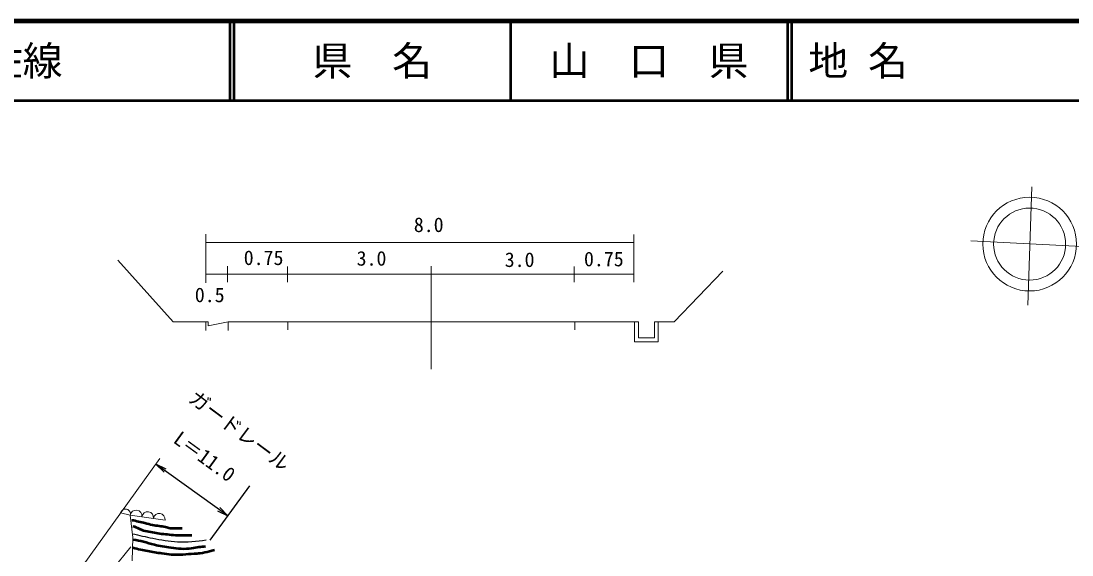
# Model space of a CAD drawing. Units: millimetres, scale not verified. Extents: x 40000 to 680000, y 20000 to 380000.
# Drawn here: x 271532 to 403480, y 312950 to 380000 of the extents above; entities that cross this region are included whole.
import ezdxf
from ezdxf.enums import TextEntityAlignment as Align

# ---------------------------------------------------------------- set-up
doc = ezdxf.new("R2010")
doc.units = ezdxf.units.MM
doc.header["$LTSCALE"] = 1000
for name, color, linetype, lineweight in [('M-BGD', 7, 'Continuous', 13), ('M-BGD-RSTR', 3, 'Continuous', 13), ('M-STR-STR3', 7, 'Continuous', 25), ('M-TTL', 2, 'Continuous', 140), ('M-TTL-LINE', 7, 'Continuous', 50), ('M-TTL-TXT', 7, 'Continuous', 13)]:
    doc.layers.add(name, color=color, linetype=linetype, lineweight=lineweight)
doc.styles.add('ＭＳ ゴシック', font='')
doc.styles.get('ＭＳ ゴシック').set_extended_font_data('MS Gothic')

# ---------------------------------------------------------------- blocks, each defined once
blk = doc.blocks.new('open_arrow')
at = {"color": 0, "linetype": 'Continuous', "lineweight": -2}
blk.add_lwpolyline([(7.5, 1.25), (0, 0), (7.5, -1.25)], dxfattribs=at)

msp = doc.modelspace()

# ---------------------------------------------------------------- linework, layer by layer
at = {"layer": 'M-BGD'}
for p, q in [((284036, 318233), (285255, 317948)), ((285255, 317948), (289612, 317334)), ((285255, 317948), (285562, 315127)), ((285562, 315127), (285507, 312195)), ((285300, 313954), (283000, 311144))]:
    msp.add_line(p, q, dxfattribs=at)
for centre, radius, start, end in [((284645, 318091), 626, 346.85155, 166.85155), ((285981, 317846), 733, 351.97276, 171.97276), ((287434, 317641), 733, 351.97276, 171.97276), ((288886, 317436), 733, 351.97276, 171.97276)]:
    msp.add_arc(centre, radius, start, end, dxfattribs=at)
at = {"layer": 'M-BGD', "lineweight": 25}
msp.add_open_spline([(285509, 315621), (286360, 315426), (287212, 315231), (288071, 315054), (289099, 314842), (290138, 314655), (291179, 314610), (292379, 314558), (293583, 314695), (294787, 314832)], degree=3, knots=[0, 0, 0, 0, 1, 1, 1, 2, 2, 2, 3, 3, 3, 3], dxfattribs=at)
at = {"layer": 'M-BGD-RSTR'}
for p, q in [((398441, 359159), (397952, 344324)), ((390760, 352380), (411137, 351366)), ((288944, 325061), (256147, 279437))]:
    msp.add_line(p, q, dxfattribs=at)
for radius in [5885, 4520]:
    msp.add_circle((398165, 351985), radius, dxfattribs=at)
at = {"layer": 'M-STR-STR3'}
for p, q in [((297510, 317858), (288449, 324372)), ((295266, 314811), (300280, 321621))]:
    msp.add_line(p, q, dxfattribs=at)
at = {"layer": 'M-TTL'}
msp.add_line((680000, 380000), (40000, 380000), dxfattribs=at)
at = {"layer": 'M-TTL-LINE'}
for p, q in [((297750, 380000), (297750, 370000)), ((298250, 380000), (298250, 370000)), ((333000, 380000), (333000, 370000)), ((367750, 380000), (367750, 370000)), ((368250, 380000), (368250, 370000)), ((40000, 370000), (680000, 370000))]:
    msp.add_line(p, q, dxfattribs=at)
for points, knots in [([(285445, 317342), (285997, 317232), (286549, 317122), (287093, 316976), (287405, 316892), (287714, 316796), (288029, 316732), (288304, 316676), (288584, 316644), (288863, 316609), (289137, 316575), (289410, 316538), (289677, 316467), (289867, 316416), (290054, 316348), (290247, 316325), (290434, 316302), (290626, 316321), (290817, 316325), (291076, 316330), (291332, 316307), (291590, 316304), (291644, 316304), (291698, 316304), (291753, 316304)], [0, 0, 0, 0, 1, 1, 1, 2, 2, 2, 3, 3, 3, 4, 4, 4, 5, 5, 5, 6, 6, 6, 7, 7, 7, 8, 8, 8, 8]), ([(285567, 316589), (285827, 316485), (286086, 316382), (286341, 316264), (286529, 316176), (286715, 316081), (286910, 316019), (287204, 315926), (287519, 315908), (287826, 315857), (288128, 315806), (288422, 315724), (288721, 315674), (289030, 315621), (289344, 315602), (289657, 315572), (289977, 315541), (290294, 315498), (290613, 315470), (291403, 315401), (292198, 315426), (292994, 315450)], [0, 0, 0, 0, 1, 1, 1, 2, 2, 2, 3, 3, 3, 4, 4, 4, 5, 5, 5, 6, 6, 6, 7, 7, 7, 7]), ([(285628, 314900), (286051, 314821), (286474, 314742), (286890, 314636), (287354, 314517), (287809, 314365), (288273, 314249), (288603, 314167), (288936, 314103), (289270, 314046), (289622, 313985), (289974, 313932), (290328, 313883), (291199, 313764), (292089, 313675), (292953, 313802), (293259, 313847), (293562, 313919), (293869, 313964), (294145, 314006), (294424, 314026), (294703, 314046)], [0, 0, 0, 0, 1, 1, 1, 2, 2, 2, 3, 3, 3, 4, 4, 4, 5, 5, 5, 6, 6, 6, 7, 7, 7, 7]), ([(285567, 313883), (285892, 313798), (286217, 313714), (286544, 313639), (286841, 313571), (287140, 313511), (287439, 313456), (288027, 313348), (288618, 313258), (289209, 313171), (289602, 313113), (289994, 313057), (290389, 313028), (290876, 312993), (291367, 313001), (291854, 313028), (292323, 313055), (292790, 313099), (293258, 313130), (293510, 313147), (293762, 313159), (294011, 313191), (294409, 313242), (294800, 313344), (295191, 313435), (295401, 313485), (295612, 313531), (295822, 313578)], [0, 0, 0, 0, 1, 1, 1, 2, 2, 2, 3, 3, 3, 4, 4, 4, 5, 5, 5, 6, 6, 6, 7, 7, 7, 8, 8, 8, 9, 9, 9, 9])]:
    msp.add_open_spline(points, degree=3, knots=knots, dxfattribs=at)
at = {"layer": 'M-TTL-TXT'}
for p, q in [((294748, 353228), (294748, 347131)), ((348468, 347194), (348468, 353194)), ((348468, 352194), (294748, 352194)), ((290620, 342208), (283672, 349949)), ((297468, 347194), (297468, 349223)), ((304968, 349194), (304968, 347194)), ((323045, 336282), (323045, 349208)), ((340968, 349194), (340968, 347194)), ((353545, 342208), (359660, 348594)), ((348468, 348194), (294748, 348194)), ((294545, 342208), (290620, 342208)), ((294545, 342208), (295045, 342208)), ((294748, 342208), (294748, 341153)), ((295045, 341742), (297545, 342208)), ((295045, 342208), (295045, 341742)), ((341045, 342208), (297545, 342208)), ((297545, 342208), (297545, 341147)), ((305045, 341208), (305045, 342208)), ((341045, 341208), (341045, 342208)), ((349045, 342208), (341045, 342208)), ((348545, 342208), (348545, 339708)), ((349045, 340208), (349045, 342208)), ((351545, 342208), (351045, 342208)), ((351045, 342208), (351045, 340208)), ((351545, 339708), (351545, 342208)), ((351545, 342208), (353545, 342208)), ((348545, 339708), (351545, 339708)), ((351045, 340208), (349045, 340208))]:
    msp.add_line(p, q, dxfattribs=at)

# ---------------------------------------------------------------- block references
at = {"layer": 'M-STR-STR3', "xscale": 193, "yscale": 193}
for p, rotation in [((288449, 324372), 324.3), ((297510, 317858), 144.3)]:
    msp.add_blockref('open_arrow', p, dxfattribs=dict(at, rotation=rotation))

# ---------------------------------------------------------------- texts
at = {"layer": 'M-STR-STR3', "style": 'ＭＳ ゴシック'}
for s, rotation, p in [('ガードレール', 323.231, (292087, 331875)), ('L＝11.0', 323.912, (290190, 326710))]:
    msp.add_text(s, height=1833, rotation=rotation, dxfattribs=at).set_placement(p, align=Align.BOTTOM_LEFT)
at = {"layer": 'M-TTL-TXT', "style": 'ＭＳ ゴシック'}
for s, p in [('主要地方道山口福栄須佐線', (216734, 375000)), ('地 名', (370380, 375000))]:
    msp.add_text(s, height=3666, dxfattribs=at).set_placement(p, align=Align.MIDDLE_LEFT)
for s, p in [('県\u3000名', (315625, 375000)), ('山\u3000口\u3000県', (350375, 375000))]:
    msp.add_text(s, height=3666, dxfattribs=at).set_placement(p, align=Align.MIDDLE_CENTER)
for s, p in [('8.0', (320846, 352951)), ('0.75', (299493, 348810)), ('3.0', (313667, 348731)), ('0.75', (342211, 348651)), ('3.0', (332259, 348565)), ('0.5', (293354, 344144))]:
    msp.add_text(s, height=1833, dxfattribs=at).set_placement(p, align=Align.BOTTOM_LEFT)

doc.saveas('drawing.dxf')
